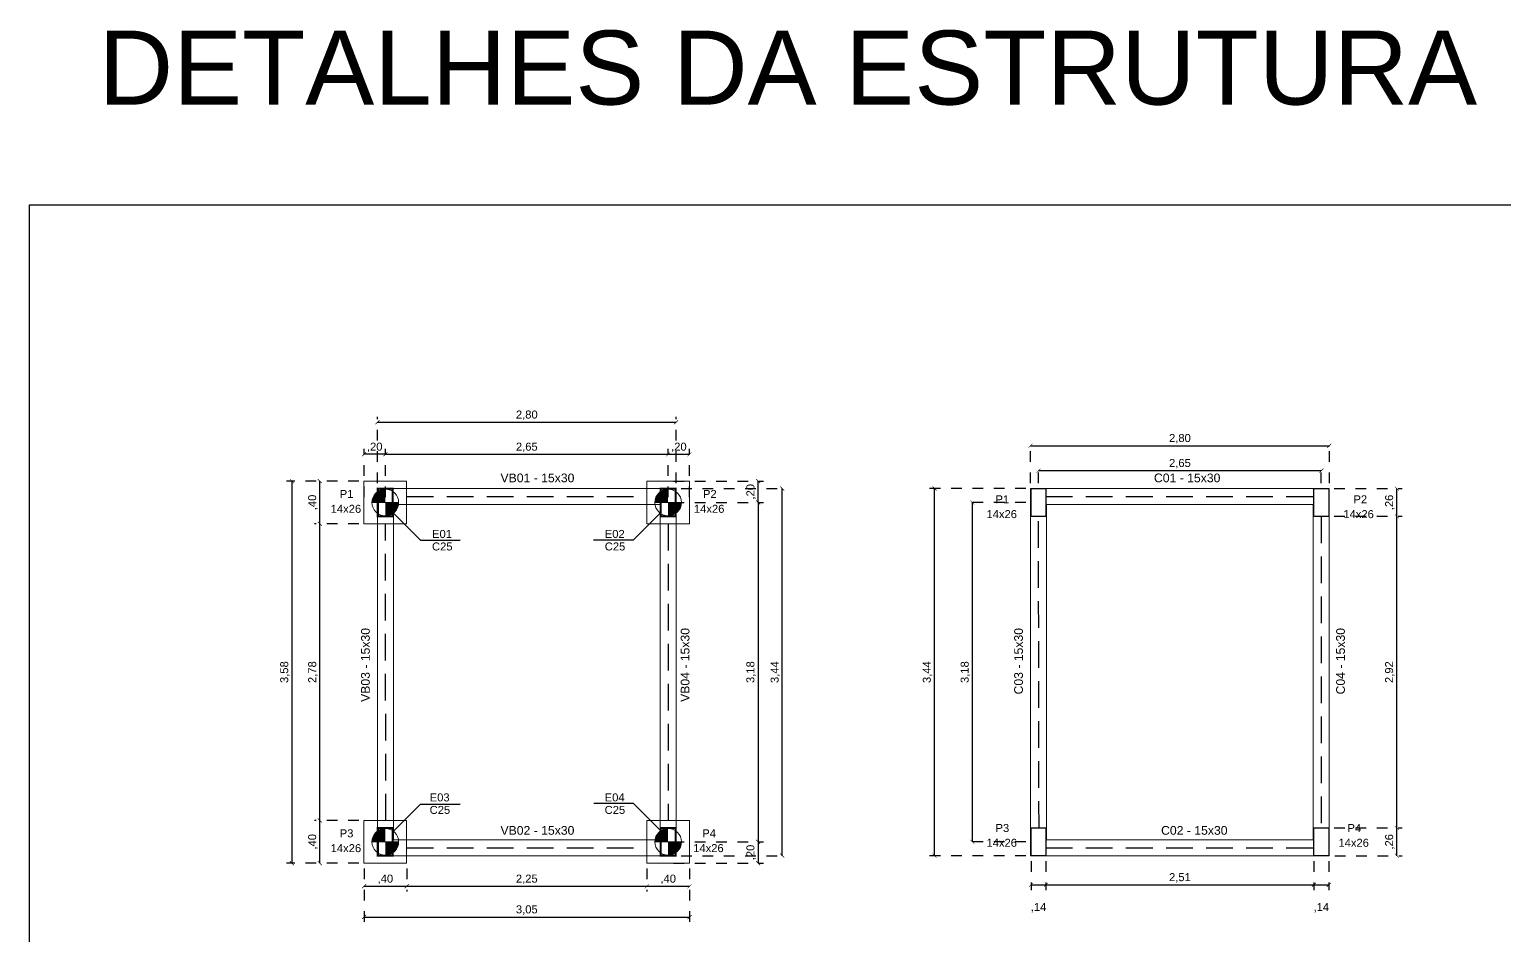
# Model space of a CAD drawing. Header units: inches. Extents: x -413 to -271, y -41 to 11.
# Drawn here: x -355.63 to -341.8, y -8.69 to -0.2 of the extents above; entities that cross this region are included whole.
import ezdxf
from ezdxf.enums import TextEntityAlignment as Align

# ---------------------------------------------------------------- set-up
doc = ezdxf.new("R2010")
doc.units = ezdxf.units.IN
doc.header["$MEASUREMENT"] = 0
doc.linetypes.add('DOT', pattern=[6.35, 0, -6.35])
doc.linetypes.add('HIDDEN', pattern=[0.375, 0.25, -0.125])
doc.layers.get('0').update_dxf_attribs({"color": 8})
doc.layers.get('DEFPOINTS').update_dxf_attribs({"lineweight": 0})
for name, color, linetype in [('AR-ALV-CRT', 4, 'Continuous'), ('ARQ-COTA-50', 1, 'Continuous'), ('ARQ-PIS', 1, 'Continuous'), ('ARQ-TXT-50', 2, 'Continuous'), ('FO-TEXTOS_1', 7, 'Continuous'), ('FO-TÍTULOS', 1, 'Continuous')]:
    doc.layers.add(name, color=color, linetype=linetype)
for name, color, linetype, lineweight in [('AR-COTA', 1, 'Continuous', 0), ('FO-Estacas dos blocos', 1, 'Continuous', 20), ('FO-Pilares', 4, 'Continuous', 30), ('FO-Seção das fundações', 9, 'Continuous', 5), ('LC-Estacas dos blocos', 1, 'Continuous', 20)]:
    doc.layers.add(name, color=color, linetype=linetype, lineweight=lineweight)
doc.styles.add('Arial', font='ARIALUNI.ttf')
doc.styles.add('Swiss LT', font='swissl.ttf')
doc.styles.add('T3', font='arial.ttf')
doc.dimstyles.new('COD-ARQ-50', dxfattribs={"dimtxt": 0.075, "dimasz": 0.0375, "dimexe": 0.05, "dimexo": 0.05, "dimgap": 0.02, "dimtad": 1, "dimzin": 4, "dimtxsty": 'T3', "dimblk": 'ARCHTICK', "dimcen": 0, "dimclrd": 1, "dimclre": 2, "dimclrt": 2, "dimazin": 0, "dimtfac": 1, "dimtmove": 2, "dimatfit": 3, "dimldrblk": 'DOT', "dimfxl": 0.4, "dimtolj": 1, "dimarcsym": 0})

# ---------------------------------------------------------------- blocks, each defined once
blk = doc.blocks.new('bloco40')
at = {"layer": 'LC-Estacas dos blocos', "linetype": 'Continuous'}
for points in [[(3055.062, 2355.094), (3055.049, 2355.124), (3055.029, 2355.15), (3055.003, 2355.17), (3054.973, 2355.182), (3054.941, 2355.186), (3054.941, 2355.061), (3055.066, 2355.061), (3055.062, 2355.094)], [(3054.909, 2354.941), (3054.941, 2354.936), (3054.941, 2355.061), (3054.816, 2355.061), (3054.82, 2355.029), (3054.833, 2354.999), (3054.852, 2354.973), (3054.878, 2354.953), (3054.909, 2354.941)]]:
    blk.add_hatch(color=10, dxfattribs=at).paths.add_polyline_path(points)
at = {"layer": 'FO-Estacas dos blocos', "color": 10}
blk.add_circle((3054.941, 2355.061), 0.125, dxfattribs=at)
at = {"layer": 'FO-Pilares', "color": 160, "const_width": 0.02}
blk.add_lwpolyline([(3054.811, 2355.131), (3055.071, 2355.131), (3055.071, 2354.991), (3054.811, 2354.991), (3054.811, 2355.131)], dxfattribs=at)
at = {"layer": 'FO-Seção das fundações', "color": 251, "true_color": 0x636466}
blk.add_lwpolyline([(3054.741, 2355.261), (3055.141, 2355.261), (3055.141, 2354.861), (3054.741, 2354.861), (3054.741, 2355.261)], dxfattribs=at)
at = {"layer": 'LC-Estacas dos blocos', "color": 10}
blk.add_line((3054.941, 2354.936), (3054.941, 2355.186), dxfattribs=at)
blk = doc.blocks.new('_ArchTick')
at = {"color": 0, "linetype": 'ByBlock', "const_width": 0.15}
blk.add_lwpolyline([(-0.5, -0.5), (0.5, 0.5)], dxfattribs=at)
blk = doc.blocks.new('*D629')
at = {"layer": 'AR-COTA', "color": 2, "linetype": 'DOT', "lineweight": -2, "ltscale": 0.00375, "transparency": 16777216}
for p, q in [((-352.491, -8.062), (-352.491, -8.279)), ((-352.091, -8.062), (-352.091, -8.279))]:
    blk.add_line(p, q, dxfattribs=at)
at = {"layer": 'AR-COTA', "color": 1, "lineweight": -2, "ltscale": 0.00375, "transparency": 16777216}
blk.add_line((-352.491, -8.229), (-352.091, -8.229), dxfattribs=at)
at = {"layer": 'DEFPOINTS', "color": 0, "ltscale": 0.00375, "transparency": 16777216}
for p in [(-352.491, -8.012), (-352.091, -8.012), (-352.091, -8.229)]:
    blk.add_point(p, dxfattribs=at)
at = {"layer": 'AR-COTA', "color": 1, "lineweight": -2, "ltscale": 0.00375, "transparency": 16777216, "xscale": 0.0375, "yscale": 0.0375, "zscale": 0.0375, "rotation": 180}
blk.add_blockref('_ArchTick', (-352.491, -8.229), dxfattribs=at)
at = {"layer": 'AR-COTA', "color": 1, "lineweight": -2, "ltscale": 0.00375, "transparency": 16777216, "xscale": 0.0375, "yscale": 0.0375, "zscale": 0.0375}
blk.add_blockref('_ArchTick', (-352.091, -8.229), dxfattribs=at)
at = {"layer": 'AR-COTA', "color": 2, "ltscale": 0.00375, "transparency": 16777216, "insert": (-352.291, -8.164), "char_height": 0.075, "attachment_point": 5, "style": 'T3'}
blk.add_mtext('\\A1;,40', dxfattribs=at)
blk = doc.blocks.new('_Dot')
at = {"color": 0, "linetype": 'ByBlock', "lineweight": -2}
blk.add_line((-0.5, 0), (-1, 0), dxfattribs=at)
at = {"color": 0, "linetype": 'ByBlock', "const_width": 0.5}
blk.add_lwpolyline([(-0.25, 0, 1), (0.25, 0, 1)], format="xyb", close=True, dxfattribs=at)
blk = doc.blocks.new('*D630')
at = {"layer": 'AR-COTA', "color": 2, "linetype": 'DOT', "lineweight": -2, "ltscale": 0.00375, "transparency": 16777216}
for p, q in [((-352.091, -8.062), (-352.091, -8.279)), ((-349.841, -8.062), (-349.841, -8.279))]:
    blk.add_line(p, q, dxfattribs=at)
at = {"layer": 'AR-COTA', "color": 1, "lineweight": -2, "ltscale": 0.00375, "transparency": 16777216}
blk.add_line((-352.091, -8.229), (-349.841, -8.229), dxfattribs=at)
at = {"layer": 'DEFPOINTS', "color": 0, "ltscale": 0.00375, "transparency": 16777216}
for p in [(-352.091, -8.012), (-349.841, -8.012), (-349.841, -8.229)]:
    blk.add_point(p, dxfattribs=at)
at = {"layer": 'AR-COTA', "color": 1, "lineweight": -2, "ltscale": 0.00375, "transparency": 16777216, "xscale": 0.0375, "yscale": 0.0375, "zscale": 0.0375, "rotation": 180}
blk.add_blockref('_ArchTick', (-352.091, -8.229), dxfattribs=at)
at = {"layer": 'AR-COTA', "color": 1, "lineweight": -2, "ltscale": 0.00375, "transparency": 16777216, "xscale": 0.0375, "yscale": 0.0375, "zscale": 0.0375}
blk.add_blockref('_ArchTick', (-349.841, -8.229), dxfattribs=at)
at = {"layer": 'AR-COTA', "color": 2, "ltscale": 0.00375, "transparency": 16777216, "insert": (-350.966, -8.164), "char_height": 0.075, "attachment_point": 5, "style": 'T3'}
blk.add_mtext('\\A1;2,25', dxfattribs=at)
blk = doc.blocks.new('*D631')
at = {"layer": 'AR-COTA', "color": 2, "linetype": 'DOT', "lineweight": -2, "ltscale": 0.00375, "transparency": 16777216}
for p, q in [((-349.841, -8.062), (-349.841, -8.279)), ((-349.441, -8.062), (-349.441, -8.279))]:
    blk.add_line(p, q, dxfattribs=at)
at = {"layer": 'AR-COTA', "color": 1, "lineweight": -2, "ltscale": 0.00375, "transparency": 16777216}
blk.add_line((-349.841, -8.229), (-349.441, -8.229), dxfattribs=at)
at = {"layer": 'DEFPOINTS', "color": 0, "ltscale": 0.00375, "transparency": 16777216}
for p in [(-349.841, -8.012), (-349.441, -8.012), (-349.441, -8.229)]:
    blk.add_point(p, dxfattribs=at)
at = {"layer": 'AR-COTA', "color": 1, "lineweight": -2, "ltscale": 0.00375, "transparency": 16777216, "xscale": 0.0375, "yscale": 0.0375, "zscale": 0.0375, "rotation": 180}
blk.add_blockref('_ArchTick', (-349.841, -8.229), dxfattribs=at)
at = {"layer": 'AR-COTA', "color": 1, "lineweight": -2, "ltscale": 0.00375, "transparency": 16777216, "xscale": 0.0375, "yscale": 0.0375, "zscale": 0.0375}
blk.add_blockref('_ArchTick', (-349.441, -8.229), dxfattribs=at)
at = {"layer": 'AR-COTA', "color": 2, "ltscale": 0.00375, "transparency": 16777216, "insert": (-349.641, -8.164), "char_height": 0.075, "attachment_point": 5, "style": 'T3'}
blk.add_mtext('\\A1;,40', dxfattribs=at)
blk = doc.blocks.new('*D632')
at = {"layer": 'AR-COTA', "color": 2, "linetype": 'DOT', "lineweight": -2, "ltscale": 0.00375, "transparency": 16777216}
for p, q in [((-352.541, -7.612), (-352.955, -7.612)), ((-352.541, -8.012), (-352.955, -8.012))]:
    blk.add_line(p, q, dxfattribs=at)
at = {"layer": 'AR-COTA', "color": 1, "lineweight": -2, "ltscale": 0.00375, "transparency": 16777216}
blk.add_line((-352.905, -8.012), (-352.905, -7.612), dxfattribs=at)
at = {"layer": 'DEFPOINTS', "color": 0, "ltscale": 0.00375, "transparency": 16777216}
for p in [(-352.905, -7.612), (-352.491, -7.612), (-352.491, -8.012)]:
    blk.add_point(p, dxfattribs=at)
at = {"layer": 'AR-COTA', "color": 1, "lineweight": -2, "ltscale": 0.00375, "transparency": 16777216, "xscale": 0.0375, "yscale": 0.0375, "zscale": 0.0375}
for p, rotation in [((-352.905, -7.612), 90), ((-352.905, -8.012), 270)]:
    blk.add_blockref('_ArchTick', p, dxfattribs=dict(at, rotation=rotation))
at = {"layer": 'AR-COTA', "color": 2, "ltscale": 0.00375, "transparency": 16777216, "insert": (-352.97, -7.812), "char_height": 0.075, "attachment_point": 5, "rotation": 90, "style": 'T3'}
blk.add_mtext('\\A1;,40', dxfattribs=at)
blk = doc.blocks.new('*D633')
at = {"layer": 'AR-COTA', "color": 2, "linetype": 'DOT', "lineweight": -2, "ltscale": 0.00375, "transparency": 16777216}
for p, q in [((-352.541, -4.832), (-352.955, -4.832)), ((-352.541, -7.612), (-352.955, -7.612))]:
    blk.add_line(p, q, dxfattribs=at)
at = {"layer": 'AR-COTA', "color": 1, "lineweight": -2, "ltscale": 0.00375, "transparency": 16777216}
blk.add_line((-352.905, -7.612), (-352.905, -4.832), dxfattribs=at)
at = {"layer": 'DEFPOINTS', "color": 0, "ltscale": 0.00375, "transparency": 16777216}
for p in [(-352.905, -4.832), (-352.491, -4.832), (-352.491, -7.612)]:
    blk.add_point(p, dxfattribs=at)
at = {"layer": 'AR-COTA', "color": 1, "lineweight": -2, "ltscale": 0.00375, "transparency": 16777216, "xscale": 0.0375, "yscale": 0.0375, "zscale": 0.0375}
for p, rotation in [((-352.905, -4.832), 90), ((-352.905, -7.612), 270)]:
    blk.add_blockref('_ArchTick', p, dxfattribs=dict(at, rotation=rotation))
at = {"layer": 'AR-COTA', "color": 2, "ltscale": 0.00375, "transparency": 16777216, "insert": (-352.97, -6.222), "char_height": 0.075, "attachment_point": 5, "rotation": 90, "style": 'T3'}
blk.add_mtext('\\A1;2,78', dxfattribs=at)
blk = doc.blocks.new('*D634')
at = {"layer": 'AR-COTA', "color": 2, "linetype": 'DOT', "lineweight": -2, "ltscale": 0.00375, "transparency": 16777216}
for p, q in [((-352.541, -4.432), (-352.955, -4.432)), ((-352.541, -4.832), (-352.955, -4.832))]:
    blk.add_line(p, q, dxfattribs=at)
at = {"layer": 'AR-COTA', "color": 1, "lineweight": -2, "ltscale": 0.00375, "transparency": 16777216}
blk.add_line((-352.905, -4.832), (-352.905, -4.432), dxfattribs=at)
at = {"layer": 'DEFPOINTS', "color": 0, "ltscale": 0.00375, "transparency": 16777216}
for p in [(-352.905, -4.432), (-352.491, -4.432), (-352.491, -4.832)]:
    blk.add_point(p, dxfattribs=at)
at = {"layer": 'AR-COTA', "color": 1, "lineweight": -2, "ltscale": 0.00375, "transparency": 16777216, "xscale": 0.0375, "yscale": 0.0375, "zscale": 0.0375}
for p, rotation in [((-352.905, -4.432), 90), ((-352.905, -4.832), 270)]:
    blk.add_blockref('_ArchTick', p, dxfattribs=dict(at, rotation=rotation))
at = {"layer": 'AR-COTA', "color": 2, "ltscale": 0.00375, "transparency": 16777216, "insert": (-352.97, -4.632), "char_height": 0.075, "attachment_point": 5, "rotation": 90, "style": 'T3'}
blk.add_mtext('\\A1;,40', dxfattribs=at)
blk = doc.blocks.new('*D635')
at = {"layer": 'AR-COTA', "color": 2, "linetype": 'DOT', "lineweight": -2, "ltscale": 0.00375, "transparency": 16777216}
for p, q in [((-352.291, -4.582), (-352.291, -4.131)), ((-349.641, -4.582), (-349.641, -4.131))]:
    blk.add_line(p, q, dxfattribs=at)
at = {"layer": 'AR-COTA', "color": 1, "lineweight": -2, "ltscale": 0.00375, "transparency": 16777216}
blk.add_line((-352.291, -4.181), (-349.641, -4.181), dxfattribs=at)
at = {"layer": 'DEFPOINTS', "color": 0, "ltscale": 0.00375, "transparency": 16777216}
for p in [(-349.641, -4.181), (-352.291, -4.632), (-349.641, -4.632)]:
    blk.add_point(p, dxfattribs=at)
at = {"layer": 'AR-COTA', "color": 1, "lineweight": -2, "ltscale": 0.00375, "transparency": 16777216, "xscale": 0.0375, "yscale": 0.0375, "zscale": 0.0375, "rotation": 180}
blk.add_blockref('_ArchTick', (-352.291, -4.181), dxfattribs=at)
at = {"layer": 'AR-COTA', "color": 1, "lineweight": -2, "ltscale": 0.00375, "transparency": 16777216, "xscale": 0.0375, "yscale": 0.0375, "zscale": 0.0375}
blk.add_blockref('_ArchTick', (-349.641, -4.181), dxfattribs=at)
at = {"layer": 'AR-COTA', "color": 2, "ltscale": 0.00375, "transparency": 16777216, "insert": (-350.966, -4.116), "char_height": 0.075, "attachment_point": 5, "style": 'T3'}
blk.add_mtext('\\A1;2,65', dxfattribs=at)
blk = doc.blocks.new('*D636')
at = {"layer": 'AR-COTA', "color": 2, "linetype": 'DOT', "lineweight": -2, "ltscale": 0.00375, "transparency": 16777216}
for p, q in [((-349.591, -4.632), (-348.749, -4.632)), ((-349.591, -7.812), (-348.749, -7.812))]:
    blk.add_line(p, q, dxfattribs=at)
at = {"layer": 'AR-COTA', "color": 1, "lineweight": -2, "ltscale": 0.00375, "transparency": 16777216}
blk.add_line((-348.799, -4.632), (-348.799, -7.812), dxfattribs=at)
at = {"layer": 'DEFPOINTS', "color": 0, "ltscale": 0.00375, "transparency": 16777216}
for p in [(-349.641, -4.632), (-349.641, -7.812), (-348.799, -7.812)]:
    blk.add_point(p, dxfattribs=at)
at = {"layer": 'AR-COTA', "color": 1, "lineweight": -2, "ltscale": 0.00375, "transparency": 16777216, "xscale": 0.0375, "yscale": 0.0375, "zscale": 0.0375}
for p, rotation in [((-348.799, -4.632), 90), ((-348.799, -7.812), 270)]:
    blk.add_blockref('_ArchTick', p, dxfattribs=dict(at, rotation=rotation))
at = {"layer": 'AR-COTA', "color": 2, "ltscale": 0.00375, "transparency": 16777216, "insert": (-348.864, -6.222), "char_height": 0.075, "attachment_point": 5, "rotation": 90, "style": 'T3'}
blk.add_mtext('\\A1;3,18', dxfattribs=at)
blk = doc.blocks.new('*D637')
at = {"layer": 'AR-COTA', "color": 2, "linetype": 'DOT', "lineweight": -2, "ltscale": 0.00375, "transparency": 16777216}
for p, q in [((-352.491, -8.062), (-352.491, -8.567)), ((-349.441, -8.062), (-349.441, -8.567))]:
    blk.add_line(p, q, dxfattribs=at)
at = {"layer": 'AR-COTA', "color": 1, "lineweight": -2, "ltscale": 0.00375, "transparency": 16777216}
blk.add_line((-352.491, -8.517), (-349.441, -8.517), dxfattribs=at)
at = {"layer": 'DEFPOINTS', "color": 0, "ltscale": 0.00375, "transparency": 16777216}
for p in [(-352.491, -8.012), (-349.441, -8.012), (-349.441, -8.517)]:
    blk.add_point(p, dxfattribs=at)
at = {"layer": 'AR-COTA', "color": 1, "lineweight": -2, "ltscale": 0.00375, "transparency": 16777216, "xscale": 0.0375, "yscale": 0.0375, "zscale": 0.0375, "rotation": 180}
blk.add_blockref('_ArchTick', (-352.491, -8.517), dxfattribs=at)
at = {"layer": 'AR-COTA', "color": 1, "lineweight": -2, "ltscale": 0.00375, "transparency": 16777216, "xscale": 0.0375, "yscale": 0.0375, "zscale": 0.0375}
blk.add_blockref('_ArchTick', (-349.441, -8.517), dxfattribs=at)
at = {"layer": 'AR-COTA', "color": 2, "ltscale": 0.00375, "transparency": 16777216, "insert": (-350.966, -8.452), "char_height": 0.075, "attachment_point": 5, "style": 'T3'}
blk.add_mtext('\\A1;3,05', dxfattribs=at)
blk = doc.blocks.new('*D638')
at = {"layer": 'AR-COTA', "color": 2, "linetype": 'DOT', "lineweight": -2, "ltscale": 0.00375, "transparency": 16777216}
for p, q in [((-352.541, -4.432), (-353.217, -4.432)), ((-352.541, -8.012), (-353.217, -8.012))]:
    blk.add_line(p, q, dxfattribs=at)
at = {"layer": 'AR-COTA', "color": 1, "lineweight": -2, "ltscale": 0.00375, "transparency": 16777216}
blk.add_line((-353.167, -4.432), (-353.167, -8.012), dxfattribs=at)
at = {"layer": 'DEFPOINTS', "color": 0, "ltscale": 0.00375, "transparency": 16777216}
for p in [(-352.491, -4.432), (-353.167, -8.012), (-352.491, -8.012)]:
    blk.add_point(p, dxfattribs=at)
at = {"layer": 'AR-COTA', "color": 1, "lineweight": -2, "ltscale": 0.00375, "transparency": 16777216, "xscale": 0.0375, "yscale": 0.0375, "zscale": 0.0375}
for p, rotation in [((-353.167, -4.432), 90), ((-353.167, -8.012), 270)]:
    blk.add_blockref('_ArchTick', p, dxfattribs=dict(at, rotation=rotation))
at = {"layer": 'AR-COTA', "color": 2, "ltscale": 0.00375, "transparency": 16777216, "insert": (-353.232, -6.222), "char_height": 0.075, "attachment_point": 5, "rotation": 90, "style": 'T3'}
blk.add_mtext('\\A1;3,58', dxfattribs=at)
blk = doc.blocks.new('*D639')
at = {"layer": 'AR-COTA', "color": 2, "linetype": 'DOT', "lineweight": -2, "ltscale": 0.00375, "transparency": 16777216}
for p, q in [((-349.521, -4.502), (-348.522, -4.502)), ((-349.521, -7.942), (-348.522, -7.942))]:
    blk.add_line(p, q, dxfattribs=at)
at = {"layer": 'AR-COTA', "color": 1, "lineweight": -2, "ltscale": 0.00375, "transparency": 16777216}
blk.add_line((-348.572, -7.942), (-348.572, -4.502), dxfattribs=at)
at = {"layer": 'DEFPOINTS', "color": 0, "ltscale": 0.00375, "transparency": 16777216}
for p in [(-349.571, -4.502), (-348.572, -4.502), (-349.571, -7.942)]:
    blk.add_point(p, dxfattribs=at)
at = {"layer": 'AR-COTA', "color": 1, "lineweight": -2, "ltscale": 0.00375, "transparency": 16777216, "xscale": 0.0375, "yscale": 0.0375, "zscale": 0.0375}
for p, rotation in [((-348.572, -4.502), 90), ((-348.572, -7.942), 270)]:
    blk.add_blockref('_ArchTick', p, dxfattribs=dict(at, rotation=rotation))
at = {"layer": 'AR-COTA', "color": 2, "ltscale": 0.00375, "transparency": 16777216, "insert": (-348.637, -6.222), "char_height": 0.075, "attachment_point": 5, "rotation": 90, "style": 'T3'}
blk.add_mtext('\\A1;3,44', dxfattribs=at)
blk = doc.blocks.new('*D640')
at = {"layer": 'AR-COTA', "color": 2, "linetype": 'DOT', "lineweight": -2, "ltscale": 0.00375, "transparency": 16777216}
for p, q in [((-352.366, -4.452), (-352.366, -3.83)), ((-349.566, -4.452), (-349.566, -3.83))]:
    blk.add_line(p, q, dxfattribs=at)
at = {"layer": 'AR-COTA', "color": 1, "lineweight": -2, "ltscale": 0.00375, "transparency": 16777216}
blk.add_line((-352.366, -3.88), (-349.566, -3.88), dxfattribs=at)
at = {"layer": 'DEFPOINTS', "color": 0, "ltscale": 0.00375, "transparency": 16777216}
for p in [(-349.566, -3.88), (-352.366, -4.502), (-349.566, -4.502)]:
    blk.add_point(p, dxfattribs=at)
at = {"layer": 'AR-COTA', "color": 1, "lineweight": -2, "ltscale": 0.00375, "transparency": 16777216, "xscale": 0.0375, "yscale": 0.0375, "zscale": 0.0375, "rotation": 180}
blk.add_blockref('_ArchTick', (-352.366, -3.88), dxfattribs=at)
at = {"layer": 'AR-COTA', "color": 1, "lineweight": -2, "ltscale": 0.00375, "transparency": 16777216, "xscale": 0.0375, "yscale": 0.0375, "zscale": 0.0375}
blk.add_blockref('_ArchTick', (-349.566, -3.88), dxfattribs=at)
at = {"layer": 'AR-COTA', "color": 2, "ltscale": 0.00375, "transparency": 16777216, "insert": (-350.966, -3.815), "char_height": 0.075, "attachment_point": 5, "style": 'T3'}
blk.add_mtext('\\A1;2,80', dxfattribs=at)
blk = doc.blocks.new('*D648')
at = {"layer": 'AR-COTA', "color": 2, "linetype": 'DOT', "lineweight": -2, "ltscale": 0.00375, "transparency": 16777216}
for p, q in [((-346.241, -7.992), (-346.241, -8.265)), ((-346.101, -7.992), (-346.101, -8.265))]:
    blk.add_line(p, q, dxfattribs=at)
at = {"layer": 'AR-COTA', "color": 1, "lineweight": -2, "ltscale": 0.00375, "transparency": 16777216}
blk.add_line((-346.241, -8.215), (-346.101, -8.215), dxfattribs=at)
at = {"layer": 'DEFPOINTS', "color": 0, "ltscale": 0.00375, "transparency": 16777216}
for p in [(-346.241, -7.942), (-346.101, -7.942), (-346.101, -8.215)]:
    blk.add_point(p, dxfattribs=at)
at = {"layer": 'AR-COTA', "color": 1, "lineweight": -2, "ltscale": 0.00375, "transparency": 16777216, "xscale": 0.0375, "yscale": 0.0375, "zscale": 0.0375, "rotation": 180}
blk.add_blockref('_ArchTick', (-346.241, -8.215), dxfattribs=at)
at = {"layer": 'AR-COTA', "color": 1, "lineweight": -2, "ltscale": 0.00375, "transparency": 16777216, "xscale": 0.0375, "yscale": 0.0375, "zscale": 0.0375}
blk.add_blockref('_ArchTick', (-346.101, -8.215), dxfattribs=at)
at = {"layer": 'AR-COTA', "color": 2, "ltscale": 0.00375, "transparency": 16777216, "insert": (-346.171, -8.43), "char_height": 0.075, "attachment_point": 5, "style": 'T3'}
blk.add_mtext('\\A1;,14', dxfattribs=at)
blk = doc.blocks.new('*D649')
at = {"layer": 'AR-COTA', "color": 2, "linetype": 'DOT', "lineweight": -2, "ltscale": 0.00375, "transparency": 16777216}
for p, q in [((-346.101, -7.992), (-346.101, -8.265)), ((-343.591, -7.992), (-343.591, -8.265))]:
    blk.add_line(p, q, dxfattribs=at)
at = {"layer": 'AR-COTA', "color": 1, "lineweight": -2, "ltscale": 0.00375, "transparency": 16777216}
blk.add_line((-346.101, -8.215), (-343.591, -8.215), dxfattribs=at)
at = {"layer": 'DEFPOINTS', "color": 0, "ltscale": 0.00375, "transparency": 16777216}
for p in [(-346.101, -7.942), (-343.591, -7.942), (-343.591, -8.215)]:
    blk.add_point(p, dxfattribs=at)
at = {"layer": 'AR-COTA', "color": 1, "lineweight": -2, "ltscale": 0.00375, "transparency": 16777216, "xscale": 0.0375, "yscale": 0.0375, "zscale": 0.0375, "rotation": 180}
blk.add_blockref('_ArchTick', (-346.101, -8.215), dxfattribs=at)
at = {"layer": 'AR-COTA', "color": 1, "lineweight": -2, "ltscale": 0.00375, "transparency": 16777216, "xscale": 0.0375, "yscale": 0.0375, "zscale": 0.0375}
blk.add_blockref('_ArchTick', (-343.591, -8.215), dxfattribs=at)
at = {"layer": 'AR-COTA', "color": 2, "ltscale": 0.00375, "transparency": 16777216, "insert": (-344.846, -8.15), "char_height": 0.075, "attachment_point": 5, "style": 'T3'}
blk.add_mtext('\\A1;2,51', dxfattribs=at)
blk = doc.blocks.new('*D650')
at = {"layer": 'AR-COTA', "color": 2, "linetype": 'DOT', "lineweight": -2, "ltscale": 0.00375, "transparency": 16777216}
for p, q in [((-343.591, -7.992), (-343.591, -8.265)), ((-343.451, -7.992), (-343.451, -8.265))]:
    blk.add_line(p, q, dxfattribs=at)
at = {"layer": 'AR-COTA', "color": 1, "lineweight": -2, "ltscale": 0.00375, "transparency": 16777216}
blk.add_line((-343.591, -8.215), (-343.451, -8.215), dxfattribs=at)
at = {"layer": 'DEFPOINTS', "color": 0, "ltscale": 0.00375, "transparency": 16777216}
for p in [(-343.591, -7.942), (-343.451, -7.942), (-343.451, -8.215)]:
    blk.add_point(p, dxfattribs=at)
at = {"layer": 'AR-COTA', "color": 1, "lineweight": -2, "ltscale": 0.00375, "transparency": 16777216, "xscale": 0.0375, "yscale": 0.0375, "zscale": 0.0375, "rotation": 180}
blk.add_blockref('_ArchTick', (-343.591, -8.215), dxfattribs=at)
at = {"layer": 'AR-COTA', "color": 1, "lineweight": -2, "ltscale": 0.00375, "transparency": 16777216, "xscale": 0.0375, "yscale": 0.0375, "zscale": 0.0375}
blk.add_blockref('_ArchTick', (-343.451, -8.215), dxfattribs=at)
at = {"layer": 'AR-COTA', "color": 2, "ltscale": 0.00375, "transparency": 16777216, "insert": (-343.521, -8.43), "char_height": 0.075, "attachment_point": 5, "style": 'T3'}
blk.add_mtext('\\A1;,14', dxfattribs=at)
blk = doc.blocks.new('*D641')
at = {"layer": 'AR-COTA', "color": 2, "linetype": 'DOT', "lineweight": -2, "ltscale": 0.00375, "transparency": 16777216}
for p, q in [((-346.291, -4.632), (-346.841, -4.632)), ((-346.291, -7.812), (-346.841, -7.812))]:
    blk.add_line(p, q, dxfattribs=at)
at = {"layer": 'AR-COTA', "color": 1, "lineweight": -2, "ltscale": 0.00375, "transparency": 16777216}
blk.add_line((-346.791, -7.812), (-346.791, -4.632), dxfattribs=at)
at = {"layer": 'DEFPOINTS', "color": 0, "ltscale": 0.00375, "transparency": 16777216}
for p in [(-346.791, -4.632), (-346.241, -4.632), (-346.241, -7.812)]:
    blk.add_point(p, dxfattribs=at)
at = {"layer": 'AR-COTA', "color": 1, "lineweight": -2, "ltscale": 0.00375, "transparency": 16777216, "xscale": 0.0375, "yscale": 0.0375, "zscale": 0.0375}
for p, rotation in [((-346.791, -4.632), 90), ((-346.791, -7.812), 270)]:
    blk.add_blockref('_ArchTick', p, dxfattribs=dict(at, rotation=rotation))
at = {"layer": 'AR-COTA', "color": 2, "ltscale": 0.00375, "transparency": 16777216, "insert": (-346.856, -6.222), "char_height": 0.075, "attachment_point": 5, "rotation": 90, "style": 'T3'}
blk.add_mtext('\\A1;3,18', dxfattribs=at)
blk = doc.blocks.new('*D651')
at = {"layer": 'AR-COTA', "color": 2, "linetype": 'DOT', "lineweight": -2, "ltscale": 0.00375, "transparency": 16777216}
for p, q in [((-346.291, -4.502), (-347.195, -4.502)), ((-346.291, -7.942), (-347.195, -7.942))]:
    blk.add_line(p, q, dxfattribs=at)
at = {"layer": 'AR-COTA', "color": 1, "lineweight": -2, "ltscale": 0.00375, "transparency": 16777216}
blk.add_line((-347.145, -7.942), (-347.145, -4.502), dxfattribs=at)
at = {"layer": 'DEFPOINTS', "color": 0, "ltscale": 0.00375, "transparency": 16777216}
for p in [(-347.145, -4.502), (-346.241, -4.502), (-346.241, -7.942)]:
    blk.add_point(p, dxfattribs=at)
at = {"layer": 'AR-COTA', "color": 1, "lineweight": -2, "ltscale": 0.00375, "transparency": 16777216, "xscale": 0.0375, "yscale": 0.0375, "zscale": 0.0375}
for p, rotation in [((-347.145, -4.502), 90), ((-347.145, -7.942), 270)]:
    blk.add_blockref('_ArchTick', p, dxfattribs=dict(at, rotation=rotation))
at = {"layer": 'AR-COTA', "color": 2, "ltscale": 0.00375, "transparency": 16777216, "insert": (-347.211, -6.222), "char_height": 0.075, "attachment_point": 5, "rotation": 90, "style": 'T3'}
blk.add_mtext('\\A1;3,44', dxfattribs=at)
blk = doc.blocks.new('*D652')
at = {"layer": 'AR-COTA', "color": 2, "linetype": 'DOT', "lineweight": -2, "ltscale": 0.00375, "transparency": 16777216}
for p, q in [((-346.171, -4.452), (-346.171, -4.284)), ((-343.521, -4.452), (-343.521, -4.284))]:
    blk.add_line(p, q, dxfattribs=at)
at = {"layer": 'AR-COTA', "color": 1, "lineweight": -2, "ltscale": 0.00375, "transparency": 16777216}
blk.add_line((-346.171, -4.334), (-343.521, -4.334), dxfattribs=at)
at = {"layer": 'DEFPOINTS', "color": 0, "ltscale": 0.00375, "transparency": 16777216}
for p in [(-343.521, -4.334), (-346.171, -4.502), (-343.521, -4.502)]:
    blk.add_point(p, dxfattribs=at)
at = {"layer": 'AR-COTA', "color": 1, "lineweight": -2, "ltscale": 0.00375, "transparency": 16777216, "xscale": 0.0375, "yscale": 0.0375, "zscale": 0.0375, "rotation": 180}
blk.add_blockref('_ArchTick', (-346.171, -4.334), dxfattribs=at)
at = {"layer": 'AR-COTA', "color": 1, "lineweight": -2, "ltscale": 0.00375, "transparency": 16777216, "xscale": 0.0375, "yscale": 0.0375, "zscale": 0.0375}
blk.add_blockref('_ArchTick', (-343.521, -4.334), dxfattribs=at)
at = {"layer": 'AR-COTA', "color": 2, "ltscale": 0.00375, "transparency": 16777216, "insert": (-344.846, -4.269), "char_height": 0.075, "attachment_point": 5, "style": 'T3'}
blk.add_mtext('\\A1;2,65', dxfattribs=at)
blk = doc.blocks.new('*D653')
at = {"layer": 'AR-COTA', "color": 2, "linetype": 'DOT', "lineweight": -2, "ltscale": 0.00375, "transparency": 16777216}
for p, q in [((-346.246, -4.452), (-346.246, -4.05)), ((-343.446, -4.452), (-343.446, -4.05))]:
    blk.add_line(p, q, dxfattribs=at)
at = {"layer": 'AR-COTA', "color": 1, "lineweight": -2, "ltscale": 0.00375, "transparency": 16777216}
blk.add_line((-346.246, -4.1), (-343.446, -4.1), dxfattribs=at)
at = {"layer": 'DEFPOINTS', "color": 0, "ltscale": 0.00375, "transparency": 16777216}
for p in [(-343.446, -4.1), (-346.246, -4.502), (-343.446, -4.502)]:
    blk.add_point(p, dxfattribs=at)
at = {"layer": 'AR-COTA', "color": 1, "lineweight": -2, "ltscale": 0.00375, "transparency": 16777216, "xscale": 0.0375, "yscale": 0.0375, "zscale": 0.0375, "rotation": 180}
blk.add_blockref('_ArchTick', (-346.246, -4.1), dxfattribs=at)
at = {"layer": 'AR-COTA', "color": 1, "lineweight": -2, "ltscale": 0.00375, "transparency": 16777216, "xscale": 0.0375, "yscale": 0.0375, "zscale": 0.0375}
blk.add_blockref('_ArchTick', (-343.446, -4.1), dxfattribs=at)
at = {"layer": 'AR-COTA', "color": 2, "ltscale": 0.00375, "transparency": 16777216, "insert": (-344.846, -4.035), "char_height": 0.075, "attachment_point": 5, "style": 'T3'}
blk.add_mtext('\\A1;2,80', dxfattribs=at)
blk = doc.blocks.new('*D642')
at = {"layer": 'AR-COTA', "color": 2, "linetype": 'DOT', "lineweight": -2, "ltscale": 0.00375, "transparency": 16777216}
for p, q in [((-343.401, -4.762), (-342.764, -4.762)), ((-343.401, -7.682), (-342.764, -7.682))]:
    blk.add_line(p, q, dxfattribs=at)
at = {"layer": 'AR-COTA', "color": 1, "lineweight": -2, "ltscale": 0.00375, "transparency": 16777216}
blk.add_line((-342.814, -7.682), (-342.814, -4.762), dxfattribs=at)
at = {"layer": 'DEFPOINTS', "color": 0, "ltscale": 0.00375, "transparency": 16777216}
for p in [(-343.451, -4.762), (-342.814, -4.762), (-343.451, -7.682)]:
    blk.add_point(p, dxfattribs=at)
at = {"layer": 'AR-COTA', "color": 1, "lineweight": -2, "ltscale": 0.00375, "transparency": 16777216, "xscale": 0.0375, "yscale": 0.0375, "zscale": 0.0375}
for p, rotation in [((-342.814, -4.762), 90), ((-342.814, -7.682), 270)]:
    blk.add_blockref('_ArchTick', p, dxfattribs=dict(at, rotation=rotation))
at = {"layer": 'AR-COTA', "color": 2, "ltscale": 0.00375, "transparency": 16777216, "insert": (-342.879, -6.222), "char_height": 0.075, "attachment_point": 5, "rotation": 90, "style": 'T3'}
blk.add_mtext('\\A1;2,92', dxfattribs=at)
blk = doc.blocks.new('*D643')
at = {"layer": 'AR-COTA', "color": 2, "linetype": 'DOT', "lineweight": -2, "ltscale": 0.00375, "transparency": 16777216}
for p, q in [((-349.591, -4.432), (-348.749, -4.432)), ((-349.591, -4.632), (-348.749, -4.632))]:
    blk.add_line(p, q, dxfattribs=at)
at = {"layer": 'AR-COTA', "color": 1, "lineweight": -2, "ltscale": 0.00375, "transparency": 16777216}
blk.add_line((-348.799, -4.632), (-348.799, -4.432), dxfattribs=at)
at = {"layer": 'DEFPOINTS', "color": 0, "ltscale": 0.00375, "transparency": 16777216}
for p in [(-349.641, -4.432), (-348.799, -4.432), (-349.641, -4.632)]:
    blk.add_point(p, dxfattribs=at)
at = {"layer": 'AR-COTA', "color": 1, "lineweight": -2, "ltscale": 0.00375, "transparency": 16777216, "xscale": 0.0375, "yscale": 0.0375, "zscale": 0.0375}
for p, rotation in [((-348.799, -4.432), 90), ((-348.799, -4.632), 270)]:
    blk.add_blockref('_ArchTick', p, dxfattribs=dict(at, rotation=rotation))
at = {"layer": 'AR-COTA', "color": 2, "ltscale": 0.00375, "transparency": 16777216, "insert": (-348.864, -4.532), "char_height": 0.075, "attachment_point": 5, "rotation": 90, "style": 'T3'}
blk.add_mtext('\\A1;,20', dxfattribs=at)
blk = doc.blocks.new('*D644')
at = {"layer": 'AR-COTA', "color": 2, "linetype": 'DOT', "lineweight": -2, "ltscale": 0.00375, "transparency": 16777216}
for p, q in [((-349.591, -7.812), (-348.749, -7.812)), ((-349.591, -8.012), (-348.749, -8.012))]:
    blk.add_line(p, q, dxfattribs=at)
at = {"layer": 'AR-COTA', "color": 1, "lineweight": -2, "ltscale": 0.00375, "transparency": 16777216}
blk.add_line((-348.799, -7.812), (-348.799, -8.012), dxfattribs=at)
at = {"layer": 'DEFPOINTS', "color": 0, "ltscale": 0.00375, "transparency": 16777216}
for p in [(-349.641, -7.812), (-349.641, -8.012), (-348.799, -8.012)]:
    blk.add_point(p, dxfattribs=at)
at = {"layer": 'AR-COTA', "color": 1, "lineweight": -2, "ltscale": 0.00375, "transparency": 16777216, "xscale": 0.0375, "yscale": 0.0375, "zscale": 0.0375}
for p, rotation in [((-348.799, -7.812), 90), ((-348.799, -8.012), 270)]:
    blk.add_blockref('_ArchTick', p, dxfattribs=dict(at, rotation=rotation))
at = {"layer": 'AR-COTA', "color": 2, "ltscale": 0.00375, "transparency": 16777216, "insert": (-348.864, -7.912), "char_height": 0.075, "attachment_point": 5, "rotation": 90, "style": 'T3'}
blk.add_mtext('\\A1;,20', dxfattribs=at)
blk = doc.blocks.new('*D645')
at = {"layer": 'AR-COTA', "color": 2, "linetype": 'DOT', "lineweight": -2, "ltscale": 0.00375, "transparency": 16777216}
for p, q in [((-352.491, -4.582), (-352.491, -4.131)), ((-352.291, -4.582), (-352.291, -4.131))]:
    blk.add_line(p, q, dxfattribs=at)
at = {"layer": 'AR-COTA', "color": 1, "lineweight": -2, "ltscale": 0.00375, "transparency": 16777216}
blk.add_line((-352.291, -4.181), (-352.491, -4.181), dxfattribs=at)
at = {"layer": 'DEFPOINTS', "color": 0, "ltscale": 0.00375, "transparency": 16777216}
for p in [(-352.491, -4.181), (-352.491, -4.632), (-352.291, -4.632)]:
    blk.add_point(p, dxfattribs=at)
at = {"layer": 'AR-COTA', "color": 1, "lineweight": -2, "ltscale": 0.00375, "transparency": 16777216, "xscale": 0.0375, "yscale": 0.0375, "zscale": 0.0375, "rotation": 180}
blk.add_blockref('_ArchTick', (-352.491, -4.181), dxfattribs=at)
at = {"layer": 'AR-COTA', "color": 1, "lineweight": -2, "ltscale": 0.00375, "transparency": 16777216, "xscale": 0.0375, "yscale": 0.0375, "zscale": 0.0375}
blk.add_blockref('_ArchTick', (-352.291, -4.181), dxfattribs=at)
at = {"layer": 'AR-COTA', "color": 2, "ltscale": 0.00375, "transparency": 16777216, "insert": (-352.391, -4.116), "char_height": 0.075, "attachment_point": 5, "style": 'T3'}
blk.add_mtext('\\A1;,20', dxfattribs=at)
blk = doc.blocks.new('*D646')
at = {"layer": 'AR-COTA', "color": 2, "linetype": 'DOT', "lineweight": -2, "ltscale": 0.00375, "transparency": 16777216}
for p, q in [((-349.641, -4.582), (-349.641, -4.131)), ((-349.441, -4.582), (-349.441, -4.131))]:
    blk.add_line(p, q, dxfattribs=at)
at = {"layer": 'AR-COTA', "color": 1, "lineweight": -2, "ltscale": 0.00375, "transparency": 16777216}
blk.add_line((-349.641, -4.181), (-349.441, -4.181), dxfattribs=at)
at = {"layer": 'DEFPOINTS', "color": 0, "ltscale": 0.00375, "transparency": 16777216}
for p in [(-349.441, -4.181), (-349.641, -4.632), (-349.441, -4.632)]:
    blk.add_point(p, dxfattribs=at)
at = {"layer": 'AR-COTA', "color": 1, "lineweight": -2, "ltscale": 0.00375, "transparency": 16777216, "xscale": 0.0375, "yscale": 0.0375, "zscale": 0.0375, "rotation": 180}
blk.add_blockref('_ArchTick', (-349.641, -4.181), dxfattribs=at)
at = {"layer": 'AR-COTA', "color": 1, "lineweight": -2, "ltscale": 0.00375, "transparency": 16777216, "xscale": 0.0375, "yscale": 0.0375, "zscale": 0.0375}
blk.add_blockref('_ArchTick', (-349.441, -4.181), dxfattribs=at)
at = {"layer": 'AR-COTA', "color": 2, "ltscale": 0.00375, "transparency": 16777216, "insert": (-349.541, -4.116), "char_height": 0.075, "attachment_point": 5, "style": 'T3'}
blk.add_mtext('\\A1;,20', dxfattribs=at)
blk = doc.blocks.new('*D654')
at = {"layer": 'AR-COTA', "color": 2, "linetype": 'DOT', "lineweight": -2, "ltscale": 0.00375, "transparency": 16777216}
for p, q in [((-343.401, -4.502), (-342.764, -4.502)), ((-343.401, -4.762), (-342.764, -4.762))]:
    blk.add_line(p, q, dxfattribs=at)
at = {"layer": 'AR-COTA', "color": 1, "lineweight": -2, "ltscale": 0.00375, "transparency": 16777216}
blk.add_line((-342.814, -4.762), (-342.814, -4.502), dxfattribs=at)
at = {"layer": 'DEFPOINTS', "color": 0, "ltscale": 0.00375, "transparency": 16777216}
for p in [(-343.451, -4.502), (-342.814, -4.502), (-343.451, -4.762)]:
    blk.add_point(p, dxfattribs=at)
at = {"layer": 'AR-COTA', "color": 1, "lineweight": -2, "ltscale": 0.00375, "transparency": 16777216, "xscale": 0.0375, "yscale": 0.0375, "zscale": 0.0375}
for p, rotation in [((-342.814, -4.502), 90), ((-342.814, -4.762), 270)]:
    blk.add_blockref('_ArchTick', p, dxfattribs=dict(at, rotation=rotation))
at = {"layer": 'AR-COTA', "color": 2, "ltscale": 0.00375, "transparency": 16777216, "insert": (-342.879, -4.632), "char_height": 0.075, "attachment_point": 5, "rotation": 90, "style": 'T3'}
blk.add_mtext('\\A1;,26', dxfattribs=at)
blk = doc.blocks.new('*D647')
at = {"layer": 'AR-COTA', "color": 2, "linetype": 'DOT', "lineweight": -2, "ltscale": 0.00375, "transparency": 16777216}
for p, q in [((-343.401, -7.682), (-342.764, -7.682)), ((-343.396, -7.942), (-342.764, -7.942))]:
    blk.add_line(p, q, dxfattribs=at)
at = {"layer": 'AR-COTA', "color": 1, "lineweight": -2, "ltscale": 0.00375, "transparency": 16777216}
blk.add_line((-342.814, -7.942), (-342.814, -7.682), dxfattribs=at)
at = {"layer": 'DEFPOINTS', "color": 0, "ltscale": 0.00375, "transparency": 16777216}
for p in [(-343.451, -7.682), (-342.814, -7.682), (-343.446, -7.942)]:
    blk.add_point(p, dxfattribs=at)
at = {"layer": 'AR-COTA', "color": 1, "lineweight": -2, "ltscale": 0.00375, "transparency": 16777216, "xscale": 0.0375, "yscale": 0.0375, "zscale": 0.0375}
for p, rotation in [((-342.814, -7.682), 90), ((-342.814, -7.942), 270)]:
    blk.add_blockref('_ArchTick', p, dxfattribs=dict(at, rotation=rotation))
at = {"layer": 'AR-COTA', "color": 2, "ltscale": 0.00375, "transparency": 16777216, "insert": (-342.879, -7.812), "char_height": 0.075, "attachment_point": 5, "rotation": 90, "style": 'T3'}
blk.add_mtext('\\A1;,26', dxfattribs=at)

msp = doc.modelspace()

# ---------------------------------------------------------------- linework, layer by layer
at = {"color": 1, "linetype": 'HIDDEN'}
for p, q in [((-352.0914, -4.5772), (-349.8414, -4.5772)), ((-346.1014, -4.5772), (-343.5914, -4.5772)), ((-352.2865, -7.6122), (-352.2914, -4.8322)), ((-349.6414, -4.8322), (-349.6414, -7.6122)), ((-346.1663, -7.6822), (-346.1714, -4.7622)), ((-343.5214, -4.7622), (-343.5214, -7.6822)), ((-352.0914, -7.8672), (-349.8414, -7.8672)), ((-346.1014, -7.8672), (-343.5914, -7.8672))]:
    msp.add_line(p, q, dxfattribs=at)
at = {"layer": 'AR-ALV-CRT', "color": 251, "lineweight": 5, "true_color": 0x636466}
for points in [[(-349.5664, -4.5022), (-352.3664, -4.5022), (-352.3664, -7.9422), (-349.5664, -7.9422)], [(-343.4464, -4.5022), (-346.2464, -4.5022), (-346.2464, -7.9422), (-343.4464, -7.9422)], [(-352.2164, -4.6522), (-349.7164, -4.6522), (-349.7164, -7.7922), (-352.2164, -7.7922)], [(-346.0964, -4.6522), (-343.5964, -4.6522), (-343.5964, -7.7922), (-346.0964, -7.7922)]]:
    msp.add_lwpolyline(points, close=True, dxfattribs=at)
at = {"layer": 'ARQ-COTA-50', "ltscale": 0.00375}
for points in [[(-352.2164, -4.7322), (-351.9623, -4.9864), (-351.5912, -4.9864)], [(-349.7164, -4.7322), (-349.9706, -4.9864), (-350.3417, -4.9864)], [(-352.2164, -7.7122), (-351.9623, -7.4581), (-351.5912, -7.4581)], [(-349.7114, -7.7087), (-349.9656, -7.4545), (-350.3367, -7.4545)]]:
    msp.add_lwpolyline(points, dxfattribs=at)
at = {"layer": 'ARQ-PIS', "color": 4, "linetype": 'ByBlock'}
msp.add_lwpolyline([(-355.6258, -1.8439), (-317.0032, -1.8439), (-317.0032, -21.9212), (-355.6258, -21.9212)], close=True, dxfattribs=at)
at = {"layer": 'FO-Pilares'}
for points in [[(-346.1014, -4.5022), (-346.1014, -4.7622), (-346.2414, -4.7622), (-346.2414, -4.5022), (-346.1014, -4.5022)], [(-343.4514, -4.5022), (-343.4514, -4.7622), (-343.5914, -4.7622), (-343.5914, -4.5022), (-343.4514, -4.5022)], [(-346.1014, -7.6822), (-346.1014, -7.9422), (-346.2414, -7.9422), (-346.2414, -7.6822), (-346.1014, -7.6822)], [(-343.4514, -7.6822), (-343.4514, -7.9422), (-343.5914, -7.9422), (-343.5914, -7.6822), (-343.4514, -7.6822)]]:
    msp.add_lwpolyline(points, dxfattribs=at)

# ---------------------------------------------------------------- block references
at = {"lineweight": 5, "rotation": 270}
for p in [(-2707.3529, 3050.3086), (-2704.7029, 3050.3086), (-2707.3529, 3047.1286), (-2704.7029, 3047.1286)]:
    msp.add_blockref('bloco40', p, dxfattribs=at)

# ---------------------------------------------------------------- texts
at = {"layer": 'ARQ-TXT-50', "linetype": 'ByBlock', "style": 'Swiss LT'}
msp.add_text('14x26', height=0.075, dxfattribs=at).set_placement((-343.3144, -4.7789))
at = {"layer": 'ARQ-TXT-50', "char_height": 0.075, "width": 2.376127, "attachment_point": 1, "style": 'Swiss LT'}
for s, insert in [('P1', (-352.7188, -4.5151)), ('P2', (-349.3149, -4.5151)), ('14x26', (-352.8036, -4.6539)), ('14x26', (-349.3997, -4.6539)), ('P1', (-346.5738, -4.5651)), ('P2', (-343.2199, -4.5651)), ('14x26', (-346.6586, -4.7039)), ('E01', (-351.8537, -4.8895)), ('E02', (-350.2349, -4.8895)), ('C25', (-351.854, -5.0068)), ('C25', (-350.2352, -5.0068)), ('E03', (-351.8758, -7.3583)), ('E04', (-350.2361, -7.3583)), ('C25', (-351.8761, -7.4757)), ('C25', (-350.2363, -7.4757)), ('P3', (-352.7188, -7.6951)), ('P4', (-349.3219, -7.6951)), ('P3', (-346.5738, -7.6451)), ('P4', (-343.2759, -7.6451)), ('14x26', (-352.8036, -7.8339)), ('14x26', (-349.4067, -7.8339)), ('14x26', (-346.6586, -7.7839)), ('14x26', (-343.3607, -7.7839))]:
    msp.add_mtext(s, dxfattribs=dict(at, insert=insert))
at = {"layer": 'FO-TEXTOS_1', "style": 'Arial'}
for s, p in [('VB01 - 15x30', (-350.52, -4.443)), ('C01 - 15x30', (-344.4668, -4.443)), ('VB02 - 15x30', (-350.52, -7.7459)), ('C02 - 15x30', (-344.4, -7.7459))]:
    msp.add_text(s, height=0.081817, dxfattribs=at).set_placement(p, align=Align.RIGHT)
for s, p in [('VB03 - 15x30', (-352.4372, -5.8084)), ('VB04 - 15x30', (-349.4419, -5.8084)), ('C03 - 15x30', (-346.3171, -5.8084)), ('C04 - 15x30', (-343.3004, -5.8084))]:
    msp.add_text(s, height=0.081817, rotation=90, dxfattribs=at).set_placement(p, align=Align.RIGHT)
at = {"layer": 'FO-TÍTULOS', "color": 4, "style": 'Arial'}
msp.add_text('DETALHES DA ESTRUTURA', height=0.69349, dxfattribs=at).set_placement((-342.0614, -0.9038), align=Align.RIGHT)

# ---------------------------------------------------------------- dimensions: what is measured, and where the dimension line sits
at = {"layer": 'AR-COTA', "ltscale": 0.00375}
for base, p1, p2, picture, middle in [((-349.5664, -3.8798), (-352.3664, -4.5022), (-349.5664, -4.5022), '*D640', (-350.9664, -3.8148)), ((-343.4464, -4.0997), (-346.2464, -4.5022), (-343.4464, -4.5022), '*D653', (-344.8464, -4.0346)), ((-352.4914, -4.1812), (-352.2914, -4.6322), (-352.4914, -4.6322), '*D645', (-352.3914, -4.1162)), ((-349.6414, -4.1812), (-352.2914, -4.6322), (-349.6414, -4.6322), '*D635', (-350.9664, -4.1162)), ((-349.4414, -4.1812), (-349.6414, -4.6322), (-349.4414, -4.6322), '*D646', (-349.5414, -4.1162)), ((-343.5214, -4.3343), (-346.1714, -4.5022), (-343.5214, -4.5022), '*D652', (-344.8464, -4.2692)), ((-352.0914, -8.2295), (-352.4914, -8.0122), (-352.0914, -8.0122), '*D629', (-352.2914, -8.1644)), ((-349.4414, -8.5171), (-352.4914, -8.0122), (-349.4414, -8.0122), '*D637', (-350.9664, -8.452)), ((-349.8414, -8.2295), (-352.0914, -8.0122), (-349.8414, -8.0122), '*D630', (-350.9664, -8.1644)), ((-349.4414, -8.2295), (-349.8414, -8.0122), (-349.4414, -8.0122), '*D631', (-349.6414, -8.1644)), ((-346.1014, -8.2152), (-346.2414, -7.9422), (-346.1014, -7.9422), '*D648', (-346.1714, -8.4304)), ((-343.5914, -8.2152), (-346.1014, -7.9422), (-343.5914, -7.9422), '*D649', (-344.8464, -8.1501)), ((-343.4514, -8.2152), (-343.5914, -7.9422), (-343.4514, -7.9422), '*D650', (-343.5214, -8.4304))]:
    dim = msp.add_linear_dim(base=base, p1=p1, p2=p2, dimstyle='COD-ARQ-50', dxfattribs=at)
    dim.commit()
    dim.dimension.update_dxf_attribs({"geometry": picture, "text_midpoint": middle})
for base, p1, p2, picture, middle in [((-353.1671, -8.0122), (-352.4914, -4.4322), (-352.4914, -8.0122), '*D638', (-353.2322, -6.2222)), ((-352.905, -4.4322), (-352.4914, -4.8322), (-352.4914, -4.4322), '*D634', (-352.9701, -4.6322)), ((-348.7987, -4.4322), (-349.6414, -4.6322), (-349.6414, -4.4322), '*D643', (-348.8638, -4.5322)), ((-348.5716, -4.5022), (-349.5714, -7.9422), (-349.5714, -4.5022), '*D639', (-348.6366, -6.2222)), ((-347.1454, -4.5022), (-346.2414, -7.9422), (-346.2414, -4.5022), '*D651', (-347.2105, -6.2222)), ((-342.8138, -4.5022), (-343.4514, -4.7622), (-343.4514, -4.5022), '*D654', (-342.8788, -4.6322)), ((-348.7987, -7.8122), (-349.6414, -4.6322), (-349.6414, -7.8122), '*D636', (-348.8638, -6.2222)), ((-346.7908, -4.6322), (-346.2414, -7.8122), (-346.2414, -4.6322), '*D641', (-346.8559, -6.2222)), ((-352.905, -4.8322), (-352.4914, -7.6122), (-352.4914, -4.8322), '*D633', (-352.9701, -6.2222)), ((-342.8138, -4.7622), (-343.4514, -7.6822), (-343.4514, -4.7622), '*D642', (-342.8788, -6.2222)), ((-352.905, -7.6122), (-352.4914, -8.0122), (-352.4914, -7.6122), '*D632', (-352.9701, -7.8122)), ((-342.8138, -7.6822), (-343.4464, -7.9422), (-343.4514, -7.6822), '*D647', (-342.8788, -7.8122)), ((-348.7987, -8.0122), (-349.6414, -7.8122), (-349.6414, -8.0122), '*D644', (-348.8638, -7.9122))]:
    dim = msp.add_linear_dim(base=base, p1=p1, p2=p2, angle=90, dimstyle='COD-ARQ-50', dxfattribs=at)
    dim.commit()
    dim.dimension.update_dxf_attribs({"geometry": picture, "text_midpoint": middle})

doc.saveas('drawing.dxf')
